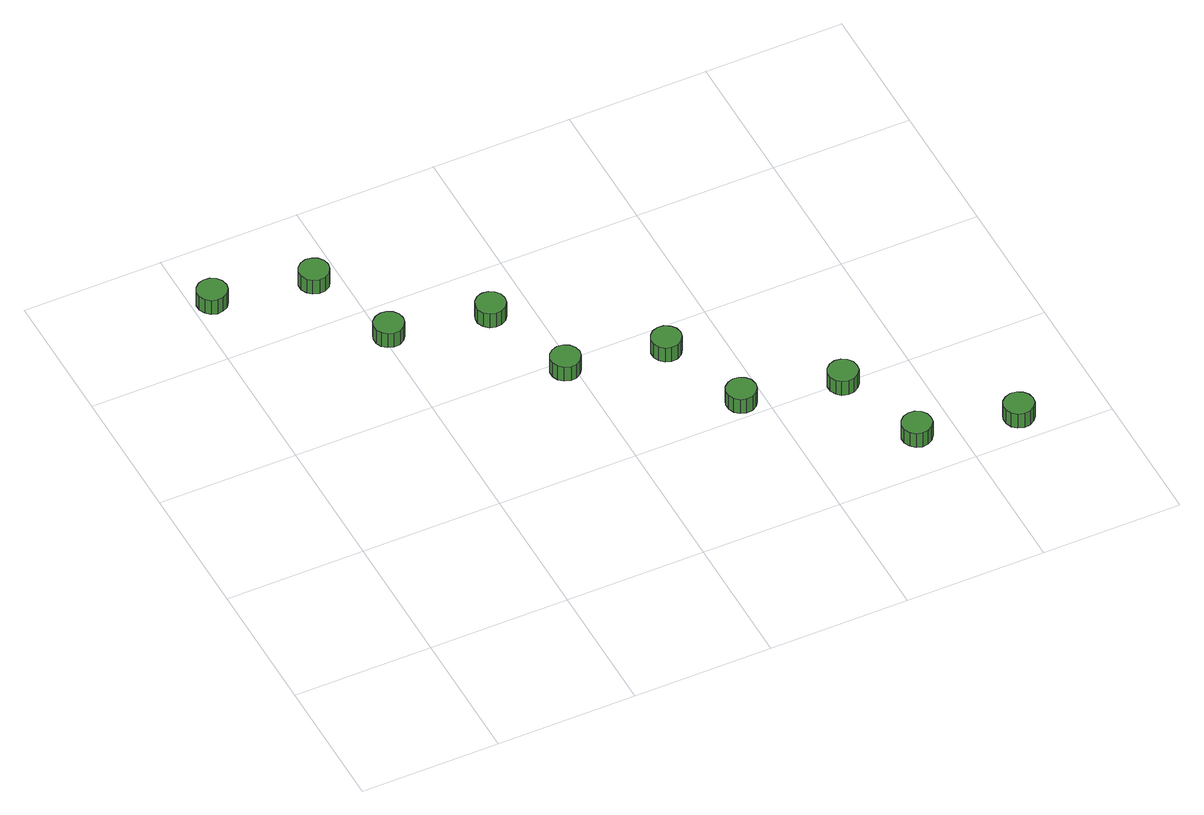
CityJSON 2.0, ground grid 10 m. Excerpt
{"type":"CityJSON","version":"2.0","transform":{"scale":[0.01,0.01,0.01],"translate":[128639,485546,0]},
"CityObjects":{
"tree1":{"type":"SolitaryVegetationObject","attributes":{"function":"something"},"geometry":[{"type":"MultiSurface","lod":"1","boundaries":[[[0,1,2,3,4,5,6,7,8,9,10,11,12,13,14]],[[15,16,17,18,19,20,21,22,23,24,25,26,27,28,29]],[[0,29,28,1]],[[1,28,27,2]],[[2,27,26,3]],[[3,26,25,4]],[[4,25,24,5]],[[5,24,23,6]],[[6,23,22,7]],[[7,22,21,8]],[[8,21,20,9]],[[9,20,19,10]],[[10,19,18,11]],[[11,18,17,12]],[[12,17,16,13]],[[13,16,15,14]],[[14,15,29,0]]]}]},
"tree2":{"type":"SolitaryVegetationObject","attributes":{"function":"something"},"geometry":[{"type":"MultiSurface","lod":"1","boundaries":[[[30,31,32,33,34,35,36,37,38,39,40,41,42,43,44]],[[45,46,47,48,49,50,51,52,53,54,55,56,57,58,59]],[[30,59,58,31]],[[31,58,57,32]],[[32,57,56,33]],[[33,56,55,34]],[[34,55,54,35]],[[35,54,53,36]],[[36,53,52,37]],[[37,52,51,38]],[[38,51,50,39]],[[39,50,49,40]],[[40,49,48,41]],[[41,48,47,42]],[[42,47,46,43]],[[43,46,45,44]],[[44,45,59,30]]]}]},
"tree3":{"type":"SolitaryVegetationObject","attributes":{"function":"something"},"geometry":[{"type":"MultiSurface","lod":"1","boundaries":[[[60,61,62,63,64,65,66,67,68,69,70,71,72,73,74]],[[75,76,77,78,79,80,81,82,83,84,85,86,87,88,89]],[[60,89,88,61]],[[61,88,87,62]],[[62,87,86,63]],[[63,86,85,64]],[[64,85,84,65]],[[65,84,83,66]],[[66,83,82,67]],[[67,82,81,68]],[[68,81,80,69]],[[69,80,79,70]],[[70,79,78,71]],[[71,78,77,72]],[[72,77,76,73]],[[73,76,75,74]],[[74,75,89,60]]]}]},
"tree4":{"type":"SolitaryVegetationObject","attributes":{"function":"something"},"geometry":[{"type":"MultiSurface","lod":"1","boundaries":[[[90,91,92,93,94,95,96,97,98,99,100,101,102,103,104]],[[105,106,107,108,109,110,111,112,113,114,115,116,117,118,119]],[[90,119,118,91]],[[91,118,117,92]],[[92,117,116,93]],[[93,116,115,94]],[[94,115,114,95]],[[95,114,113,96]],[[96,113,112,97]],[[97,112,111,98]],[[98,111,110,99]],[[99,110,109,100]],[[100,109,108,101]],[[101,108,107,102]],[[102,107,106,103]],[[103,106,105,104]],[[104,105,119,90]]]}]},
"tree5":{"type":"SolitaryVegetationObject","attributes":{"function":"something"},"geometry":[{"type":"MultiSurface","lod":"1","boundaries":[[[120,121,122,123,124,125,126,127,128,129,130,131,132,133,134]],[[135,136,137,138,139,140,141,142,143,144,145,146,147,148,149]],[[120,149,148,121]],[[121,148,147,122]],[[122,147,146,123]],[[123,146,145,124]],[[124,145,144,125]],[[125,144,143,126]],[[126,143,142,127]],[[127,142,141,128]],[[128,141,140,129]],[[129,140,139,130]],[[130,139,138,131]],[[131,138,137,132]],[[132,137,136,133]],[[133,136,135,134]],[[134,135,149,120]]]}]},
"tree6":{"type":"SolitaryVegetationObject","attributes":{"function":"something"},"geometry":[{"type":"MultiSurface","lod":"1","boundaries":[[[150,151,152,153,154,155,156,157,158,159,160,161,162,163,164]],[[165,166,167,168,169,170,171,172,173,174,175,176,177,178,179]],[[150,179,178,151]],[[151,178,177,152]],[[152,177,176,153]],[[153,176,175,154]],[[154,175,174,155]],[[155,174,173,156]],[[156,173,172,157]],[[157,172,171,158]],[[158,171,170,159]],[[159,170,169,160]],[[160,169,168,161]],[[161,168,167,162]],[[162,167,166,163]],[[163,166,165,164]],[[164,165,179,150]]]}]},
"tree7":{"type":"SolitaryVegetationObject","attributes":{"function":"something"},"geometry":[{"type":"MultiSurface","lod":"1","boundaries":[[[180,181,182,183,184,185,186,187,188,189,190,191,192,193,194]],[[195,196,197,198,199,200,201,202,203,204,205,206,207,208,209]],[[180,209,208,181]],[[181,208,207,182]],[[182,207,206,183]],[[183,206,205,184]],[[184,205,204,185]],[[185,204,203,186]],[[186,203,202,187]],[[187,202,201,188]],[[188,201,200,189]],[[189,200,199,190]],[[190,199,198,191]],[[191,198,197,192]],[[192,197,196,193]],[[193,196,195,194]],[[194,195,209,180]]]}]},
"tree8":{"type":"SolitaryVegetationObject","attributes":{"function":"something"},"geometry":[{"type":"MultiSurface","lod":"1","boundaries":[[[210,211,212,213,214,215,216,217,218,219,220,221,222,223,224]],[[225,226,227,228,229,230,231,232,233,234,235,236,237,238,239]],[[210,239,238,211]],[[211,238,237,212]],[[212,237,236,213]],[[213,236,235,214]],[[214,235,234,215]],[[215,234,233,216]],[[216,233,232,217]],[[217,232,231,218]],[[218,231,230,219]],[[219,230,229,220]],[[220,229,228,221]],[[221,228,227,222]],[[222,227,226,223]],[[223,226,225,224]],[[224,225,239,210]]]}]},
"tree9":{"type":"SolitaryVegetationObject","attributes":{"function":"something"},"geometry":[{"type":"MultiSurface","lod":"1","boundaries":[[[240,241,242,243,244,245,246,247,248,249,250,251,252,253,254]],[[255,256,257,258,259,260,261,262,263,264,265,266,267,268,269]],[[240,269,268,241]],[[241,268,267,242]],[[242,267,266,243]],[[243,266,265,244]],[[244,265,264,245]],[[245,264,263,246]],[[246,263,262,247]],[[247,262,261,248]],[[248,261,260,249]],[[249,260,259,250]],[[250,259,258,251]],[[251,258,257,252]],[[252,257,256,253]],[[253,256,255,254]],[[254,255,269,240]]]}]},
"tree10":{"type":"SolitaryVegetationObject","attributes":{"function":"something"},"geometry":[{"type":"MultiSurface","lod":"1","boundaries":[[[270,271,272,273,274,275,276,277,278,279,280,281,282,283,284]],[[285,286,287,288,289,290,291,292,293,294,295,296,297,298,299]],[[270,299,298,271]],[[271,298,297,272]],[[272,297,296,273]],[[273,296,295,274]],[[274,295,294,275]],[[275,294,293,276]],[[276,293,292,277]],[[277,292,291,278]],[[278,291,290,279]],[[279,290,289,280]],[[280,289,288,281]],[[281,288,287,282]],[[282,287,286,283]],[[283,286,285,284]],[[284,285,299,270]]]}]}
},
"vertices":[
[243,3511,188],[234,3554,188],[208,3590,188],[170,3612,188],[126,3616,188],[84,3603,188],[51,3573,188],[33,3533,188],[33,3489,188],[51,3449,188],[84,3419,188],[126,3405,188],[170,3410,188],[208,3432,188],[234,3468,188],[234,3468,61],[208,3432,61],[170,3410,61],[126,3405,61],[84,3419,61],[51,3449,61],[33,3489,61],[33,3533,61],[51,3573,61],[84,3603,61],[126,3616,61],[170,3612,61],[208,3590,61],[234,3554,61],[243,3511,61],
[917,3363,210],[907,3406,210],[882,3441,210],[843,3463,210],[800,3468,210],[758,3454,210],[725,3425,210],[707,3385,210],[707,3341,210],[725,3300,210],[758,3271,210],[800,3257,210],[843,3262,210],[882,3284,210],[907,3320,210],[907,3320,83],[882,3284,83],[843,3262,83],[800,3257,83],[758,3271,83],[725,3300,83],[707,3341,83],[707,3385,83],[725,3425,83],[758,3454,83],[800,3468,83],[843,3463,83],[882,3441,83],[907,3406,83],[917,3363,83],
[1145,2716,190],[1136,2759,190],[1110,2795,190],[1072,2817,190],[1028,2821,190],[986,2808,190],[953,2778,190],[935,2738,190],[935,2694,190],[953,2654,190],[986,2624,190],[1028,2611,190],[1072,2615,190],[1110,2637,190],[1136,2673,190],[1136,2673,63],[1110,2637,63],[1072,2615,63],[1028,2611,63],[986,2624,63],[953,2654,63],[935,2694,63],[935,2738,63],[953,2778,63],[986,2808,63],[1028,2821,63],[1072,2817,63],[1110,2795,63],[1136,2759,63],[1145,2716,63],
[1818,2568,209],[1809,2611,209],[1783,2647,209],[1745,2669,209],[1701,2673,209],[1659,2660,209],[1627,2630,209],[1609,2590,209],[1609,2546,209],[1627,2506,209],[1659,2476,209],[1701,2462,209],[1745,2467,209],[1783,2489,209],[1809,2525,209],[1809,2525,82],[1783,2489,82],[1745,2467,82],[1701,2462,82],[1659,2476,82],[1627,2506,82],[1609,2546,82],[1609,2590,82],[1627,2630,82],[1659,2660,82],[1701,2673,82],[1745,2669,82],[1783,2647,82],[1809,2611,82],[1818,2568,82],
[2047,1921,190],[2037,1964,190],[2012,2000,190],[1973,2022,190],[1930,2027,190],[1888,2013,190],[1855,1984,190],[1837,1943,190],[1837,1899,190],[1855,1859,190],[1888,1830,190],[1930,1816,190],[1973,1820,190],[2012,1843,190],[2037,1878,190],[2037,1878,63],[2012,1843,63],[1973,1820,63],[1930,1816,63],[1888,1830,63],[1855,1859,63],[1837,1899,63],[1837,1943,63],[1855,1984,63],[1888,2013,63],[1930,2027,63],[1973,2022,63],[2012,2000,63],[2037,1964,63],[2047,1921,63],
[2713,1773,205],[2704,1816,205],[2678,1852,205],[2640,1874,205],[2596,1878,205],[2554,1865,205],[2522,1835,205],[2504,1795,205],[2504,1751,205],[2522,1711,205],[2554,1681,205],[2596,1668,205],[2640,1672,205],[2678,1694,205],[2704,1730,205],[2704,1730,78],[2678,1694,78],[2640,1672,78],[2596,1668,78],[2554,1681,78],[2522,1711,78],[2504,1751,78],[2504,1795,78],[2522,1835,78],[2554,1865,78],[2596,1878,78],[2640,1874,78],[2678,1852,78],[2704,1816,78],[2713,1773,78],
[2948,1138,190],[2939,1181,190],[2913,1216,190],[2875,1238,190],[2831,1243,190],[2790,1229,190],[2757,1200,190],[2739,1160,190],[2739,1116,190],[2757,1075,190],[2790,1046,190],[2831,1032,190],[2875,1037,190],[2913,1059,190],[2939,1094,190],[2939,1094,63],[2913,1059,63],[2875,1037,63],[2831,1032,63],[2790,1046,63],[2757,1075,63],[2739,1116,63],[2739,1160,63],[2757,1200,63],[2790,1229,63],[2831,1243,63],[2875,1238,63],[2913,1216,63],[2939,1181,63],[2948,1138,63],
[3615,978,206],[3606,1021,206],[3580,1057,206],[3542,1079,206],[3498,1084,206],[3456,1070,206],[3424,1041,206],[3406,1000,206],[3406,956,206],[3424,916,206],[3456,886,206],[3498,873,206],[3542,877,206],[3580,900,206],[3606,935,206],[3606,935,79],[3580,900,79],[3542,877,79],[3498,873,79],[3456,886,79],[3424,916,79],[3406,956,79],[3406,1000,79],[3424,1041,79],[3456,1070,79],[3498,1084,79],[3542,1079,79],[3580,1057,79],[3606,1021,79],[3615,978,79],
[3843,343,189],[3834,386,189],[3808,422,189],[3770,444,189],[3726,448,189],[3685,435,189],[3652,405,189],[3634,365,189],[3634,321,189],[3652,281,189],[3685,251,189],[3726,237,189],[3770,242,189],[3808,264,189],[3834,300,189],[3834,300,62],[3808,264,62],[3770,242,62],[3726,237,62],[3685,251,62],[3652,281,62],[3634,321,62],[3634,365,62],[3652,405,62],[3685,435,62],[3726,448,62],[3770,444,62],[3808,422,62],[3834,386,62],[3843,343,62],
[4517,195,203],[4508,238,203],[4482,273,203],[4444,295,203],[4400,300,203],[4358,286,203],[4325,257,203],[4308,217,203],[4308,173,203],[4325,132,203],[4358,103,203],[4400,89,203],[4444,94,203],[4482,116,203],[4508,151,203],[4508,151,76],[4482,116,76],[4444,94,76],[4400,89,76],[4358,103,76],[4325,132,76],[4308,173,76],[4308,217,76],[4325,257,76],[4358,286,76],[4400,300,76],[4444,295,76],[4482,273,76],[4508,238,76],[4517,195,76]
]}
